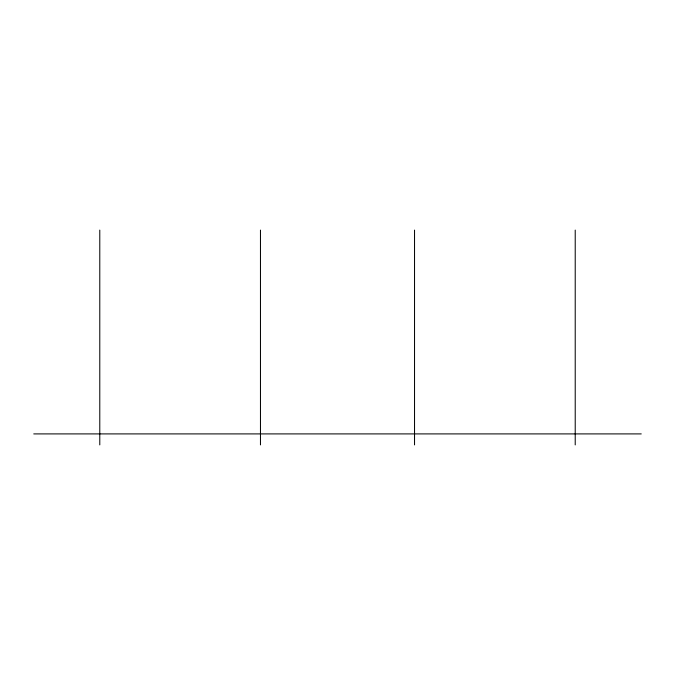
<?xml version="1.0" encoding="UTF-8"?>
<svg xmlns="http://www.w3.org/2000/svg" width="675" height="675" viewBox="0 0 675 675"><rect width="100%" height="100%" fill="white"/><g stroke="black" fill="none" stroke-linecap="round" stroke-linejoin="round"><path stroke-width="1.01" d="M33.75 433.907L641.25 433.907M575.218 230.091L575.218 444.909M414.534 230.091L414.534 444.909M260.466 230.091L260.466 444.909M99.782 230.091L99.782 444.909"/></g></svg>
